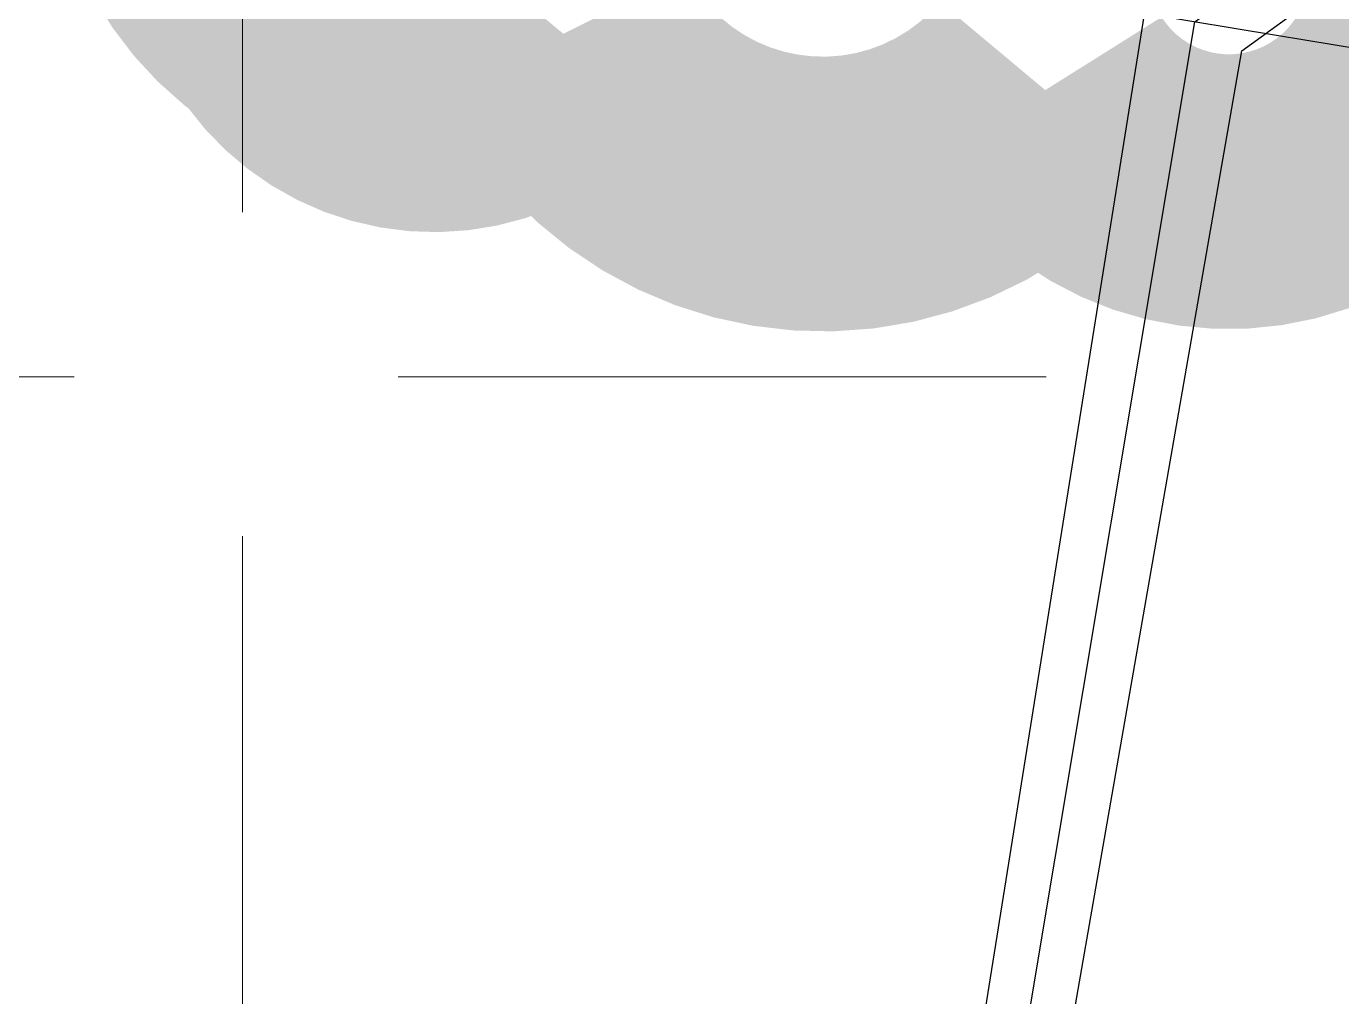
# Model space of a CAD drawing. Header units: inches. Extents: x 3312 to 5850, y 7905 to 11961.
# Drawn here: x 5017.31 to 5057.91, y 10419.71 to 10449.66 of the extents above; entities that cross this region are included whole.
import ezdxf

# ---------------------------------------------------------------- set-up
doc = ezdxf.new("R2010")
doc.units = ezdxf.units.IN
doc.header["$LTSCALE"] = 80
doc.header["$MEASUREMENT"] = 0
doc.linetypes.add('CENTER2', pattern=[1.125, 0.75, -0.125, 0.125, -0.125])
doc.linetypes.add('HIDDEN', pattern=[0.375, 0.25, -0.125])
for name, color, linetype in [('BASE', 7, 'Continuous'), ('grid', 254, 'HIDDEN'), ('PAVING', 7, 'Continuous'), ('ROW', 7, 'Continuous'), ('STORM', 250, 'Continuous'), ('STORM CL', 7, 'CENTER2')]:
    doc.layers.add(name, color=color, linetype=linetype)

msp = doc.modelspace()

# ---------------------------------------------------------------- linework, layer by layer
at = {"layer": 'BASE', "color": 170, "const_width": 8.481}
msp.add_lwpolyline([(5048.762, 10447.69, 0.520567), (5048.762, 10447.69, 0.765195), (5061.125, 10451.459, 0.417879), (5062.969, 10461.753, 0.6649), (5050.308, 10465.975, 0.744833), (5035.856, 10469.73, 0.975642), (5025.096, 10461.865, 0.520567), (5025.415, 10450.105, 0.520567), (5033.886, 10449.428, 0.540264), (5048.762, 10447.69)], format="xyb", close=True, dxfattribs=at)
at = {"layer": 'grid', "color": 252, "linetype": 'HIDDEN', "lineweight": 0}
for p, q in [((5023.977, 8223.927), (5023.977, 11894.203)), ((3378.789, 10438.844), (5783.295, 10438.844))]:
    msp.add_line(p, q, dxfattribs=at)
at = {"layer": 'PAVING'}
msp.add_arc((5230.63, 11511.355), 1065.75, 249.75942, 267.877747, dxfattribs=at)
at = {"layer": 'ROW'}
msp.add_arc((5230.63, 11511.355), 1076.25, 249.75942, 267.877747, dxfattribs=at)
at = {"layer": 'STORM', "color": 5}
for p, q in [((5054.827, 10448.904), (5060.209, 10452.803)), ((5046.117, 10414.327), (5051.933, 10450.698)), ((5048.725, 10413.892), (5054.827, 10448.904))]:
    msp.add_line(p, q, dxfattribs=at)
at = {"layer": 'STORM CL', "color": 5, "flags": 128}
msp.add_lwpolyline([(5048.02, 10417.696), (5053.38, 10449.801), (5071.544, 10462.959), (5085.179, 10460.877), (5085.179, 10460.877, 0.023145), (5182.899, 10451.93), (5182.899, 10451.93, 0.416554), (5259.656, 10522.633), (5259.656, 10522.633), (5281.271, 11105.911), (5281.271, 11105.911, 0.287682), (5245.114, 11168.79)], format="xyb", dxfattribs=at)

doc.saveas('drawing.dxf')
